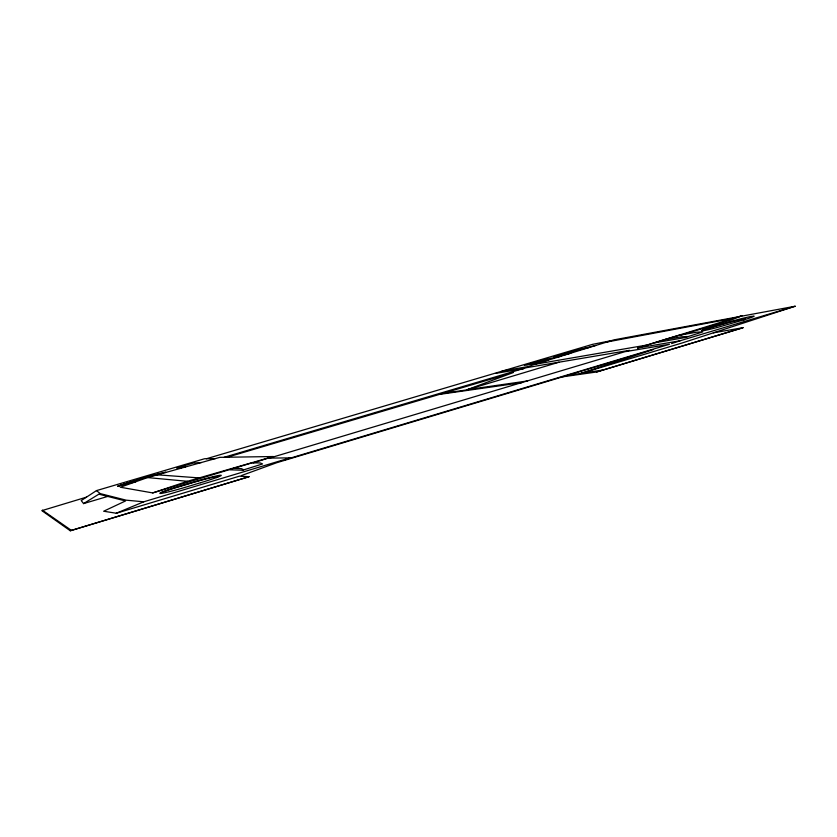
<?xml version="1.0" encoding="UTF-8"?>
<svg xmlns="http://www.w3.org/2000/svg" width="837" height="837" viewBox="0 0 837 837"><rect width="100%" height="100%" fill="white"/><g stroke="black" fill="none" stroke-linecap="round" stroke-linejoin="round"><path stroke-width="1.26" d="M570.855 353.162A19.209 0.764 -15.7 0 1 557.023 356.729L553.77 357.2M86.473 497.157L41.85 510.643L70.277 530.763L249.039 476.703L239.466 476.169L116.291 513.238L103.652 511.229L125.519 500.955L99.226 494.259M253.224 462.871L273.239 456.531L219.817 457.347L215.245 458.634L204.542 458.749L96.475 490.608L81.231 500.578L83.574 503.592L107.649 496.446M83.574 503.592L99.017 494.081M165.025 472.612L165.726 472.141L149.143 476.201L117.829 486.119L135.845 481.725M70.277 530.763L249.039 476.703M230.029 469.808L242.542 470.227L243.473 469.662L241.569 468.699A406.5 20.726 -16.9 0 0 239.215 468.521L233.617 468.364L152.7 492.92L120.319 487.228L147.553 477.571L215.245 458.634M116.291 513.238L143.734 501.802L290.031 457.881L269.232 458.09M445.776 392.532L444.091 393.17L466.46 389.958L559.001 362.201M206.488 458.728L592.533 344.352L611.146 340.68M567.214 375.457L580.554 373.543L682.364 342.908L795.15 306.237L613.814 339.895L563.228 355.516A569.306 17.713 -16.1 0 1 534.383 364.388L528.681 366.501L502.043 371.032M466.46 389.958L513.458 372.496L227.151 457.232M224.19 457.274L526.389 367.694L629.55 350.316L269.514 458.09M241.286 475.625L276.733 462.715L653.163 349.636L580.554 373.543M290.031 457.881L284.8 459.785L669.516 344.258L625.877 351.571M655.13 342.751L685.053 337.562L687.323 336.505L681.328 336.83A122.819 6.026 -15.7 0 0 676.997 337.531L663.615 339.885L637.522 348.014L680.062 340.785L795.15 306.237M637.522 348.014L742.032 315.685L731.36 319.964L681.485 334.873M152.7 492.92L187.415 481.306L273.239 456.531M671.598 343.568L680.062 340.785M562.663 376.828L596.645 371.973L743.057 327.696L713.344 332.833M743.057 327.696L596.645 371.973M201.372 462.547L193.221 463.07L176.638 468.009L181.231 468.165M702.829 330.019L728.253 322.674A23.488 1.109 -15.5 0 1 744.742 318.981M242.542 470.227L262.536 463.949L260.506 463.028A372.517 19.105 -16.8 0 0 257.995 462.903L252.021 462.871L233.617 468.364M685.053 337.562L702.881 331.85L696.771 332.205A119.607 5.838 -15.7 0 0 692.366 332.938L678.744 335.365L663.615 339.885M560.256 356.436L543.286 359.837L524.401 365.392L539.781 362.735M526.86 364.597L548.517 360.056M177.632 467.632L185.322 467.025M606.155 342.155L733.118 318.342M534.383 364.388L645.662 345.252M496.09 373.302L523.763 368.667M467.757 389.571L527.634 380.929M582.102 373.072L602.242 370.163M439.435 394.405L521.932 382.635M744.71 318.991L745.244 319.064A20.151 0.952 -15.5 0 1 743.612 319.922M156.969 474.788L198.861 477.885M147.553 477.571L187.415 481.306M143.734 501.802L126.157 500.17L100.273 493.621L96.475 490.608M595.682 345.44L570.028 351.979A17.043 0.68 -15.7 0 0 566.471 353.026L564.148 353.716A15.348 0.617 -15.7 0 0 553.613 357.253M42.384 510.183L71.312 530.313M588.798 347.585A17.87 0.722 -15.7 0 0 585.304 348.349A19.136 0.764 -15.7 0 0 574.161 351.237L558.813 355.694A16.029 0.649 -15.7 0 0 553.749 357.242M162.765 473.219A19.921 0.837 -16.3 0 0 143.106 478.419L133.24 481.317A18.801 0.785 -16.3 0 0 117.891 486.245M216.48 477.561A24.765 1.297 -16.3 0 0 190.836 483.242L178.354 486.967A24.848 1.297 -16.3 0 0 160.714 492.773M701.479 330.667L704.252 330.542A24.189 1.14 -15.5 0 0 716.828 327.602L743.204 320.048A20.088 0.942 -15.4 0 0 748.906 318.269A19.785 0.931 -15.4 0 0 753.29 316.679L754.137 316.166L751.281 316.407A24.221 1.14 -15.4 0 0 738.673 319.347L712.643 326.786A20.067 0.942 -15.5 0 0 706.156 328.826A19.847 0.931 -15.5 0 0 702.138 330.312L701.479 330.667M200.577 482.719L187.603 486.611A25.131 1.308 -16.3 0 1 160.066 493.485A25.131 1.308 -16.3 0 1 181.012 485.826L193.661 482.06A25.026 1.297 -16.3 0 1 220.989 475.238A25.026 1.297 -16.3 0 1 200.629 482.719"/></g></svg>
